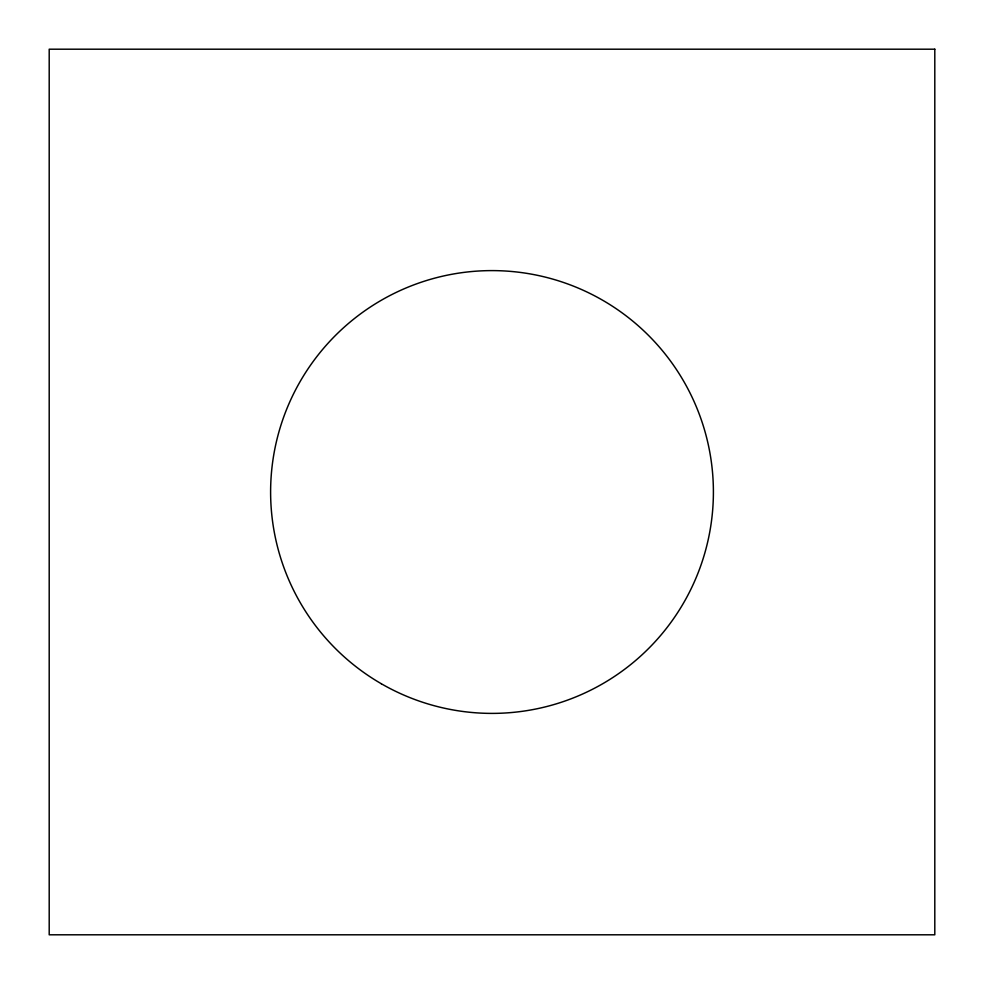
<?xml version="1.0" encoding="UTF-8"?>
<svg xmlns="http://www.w3.org/2000/svg" width="984" height="984" viewBox="0 0 984 984"><rect width="100%" height="100%" fill="white"/><g stroke="black" fill="none" stroke-linecap="round" stroke-linejoin="round"><path stroke-width="1.48" d="M934.8 49.2L49.2 49.2L49.2 934.8L934.8 934.8L934.8 49.2M381.3 683.732A221.4 221.4 0 0 0 713.4 492A221.4 221.4 0 0 0 381.3 300.268A221.4 221.4 0 0 0 381.3 683.732"/></g></svg>
